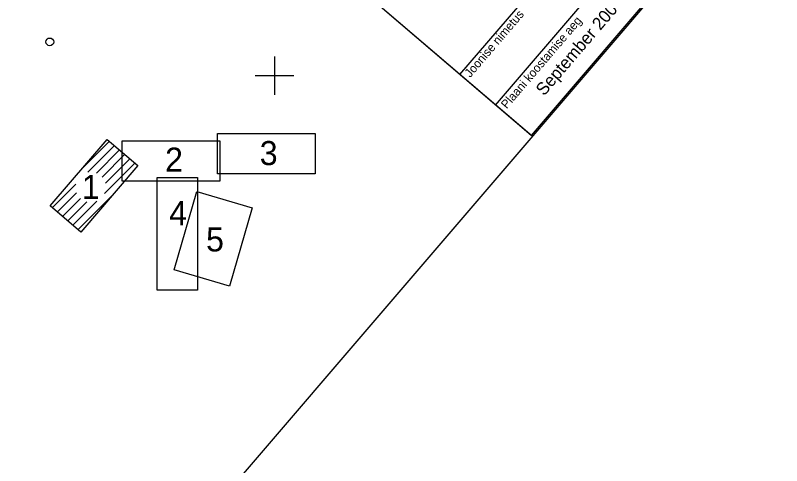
# Model space of a CAD drawing. Extents: x 640836 to 641902, y 6456216 to 6457208.
# Drawn here: x 641173 to 641252.8, y 6456559.4 to 6456606.3 of the extents above; entities that cross this region are included whole.
import ezdxf

# ---------------------------------------------------------------- set-up
doc = ezdxf.new("R2010")
doc.units = 0
for name, color, linetype in [('HALJASTUS', 7, 'Continuous'), ('VORK', 7, 'Continuous'), ('VORMISTUS', 7, 'Continuous')]:
    doc.layers.add(name, color=color, linetype=linetype)

msp = doc.modelspace()

# ---------------------------------------------------------------- linework, layer by layer
at = {"layer": 'HALJASTUS'}
msp.add_circle((641176.618, 6456603.513), 0.4, dxfattribs=at)
at = {"layer": 'VORK'}
for p, q in [((641200, 6456602), (641200, 6456598)), ((641198, 6456600), (641202, 6456600))]:
    msp.add_line(p, q, dxfattribs=at)
at = {"layer": 'VORMISTUS'}
for p, q in [((641219.29, 6456600.116), (641278.814, 6456669.607)), ((641223.004, 6456596.935), (641282.528, 6456666.426)), ((641180.156, 6456590.519), (641182.814, 6456593.178)), ((641180.567, 6456589.94), (641183.347, 6456592.721)), ((641181.468, 6456589.851), (641183.881, 6456592.264)), ((641182.05, 6456589.444), (641184.414, 6456591.807)), ((641182.323, 6456587.737), (641185.48, 6456590.894)), ((641182.402, 6456588.805), (641184.947, 6456591.351)), ((641176.888, 6456586.261), (641179.318, 6456588.692)), ((641177.421, 6456585.804), (641179.407, 6456587.791)), ((641179.554, 6456583.977), (641183.24, 6456587.664)), ((641177.954, 6456585.348), (641179.815, 6456587.208)), ((641178.487, 6456584.891), (641180.453, 6456586.856)), ((641179.02, 6456584.434), (641181.522, 6456586.935))]:
    msp.add_line(p, q, dxfattribs=at)
for points in [[(640982.484, 6456523.661), (641180, 6456754.249), (641286.326, 6456663.173), (641088.81, 6456432.586)], [(641207.898, 6456609.874), (641267.299, 6456679.221), (641286.093, 6456663.123), (641226.692, 6456593.775)], [(641194.056, 6456593.972), (641204.216, 6456593.972), (641204.216, 6456589.772), (641194.056, 6456589.772)], [(641176.669, 6456586.448), (641182.594, 6456593.366), (641185.784, 6456590.634), (641179.859, 6456583.716)], [(641184.137, 6456593.21), (641194.297, 6456593.21), (641194.297, 6456589.01), (641184.137, 6456589.01)], [(641187.791, 6456577.659), (641187.791, 6456589.407), (641191.991, 6456589.407), (641191.991, 6456577.659)], [(641189.54, 6456579.77), (641191.917, 6456587.928), (641197.677, 6456586.25), (641195.301, 6456578.092)]]:
    msp.add_lwpolyline(points, close=True, dxfattribs=at)
msp.add_lwpolyline([(641226.801, 6456593.682), (641207.898, 6456609.874), (641267.422, 6456679.365)], dxfattribs=at)

# ---------------------------------------------------------------- texts
for s, height, p in [('September 2008', 1.30002, (641228.054, 6456597.819)), ('Joonise nimetus', 0.9, (641220.362, 6456599.738)), ('Plaani koostamise aeg', 0.9, (641224.159, 6456596.485))]:
    msp.add_text(s, height=height, rotation=49.41753, dxfattribs=at).set_placement(p)
for s, p in [('3', (641198.461, 6456590.685)), ('2', (641188.614, 6456590.009)), ('1', (641179.946, 6456587.16)), ('4', (641189.03, 6456584.431)), ('5', (641192.876, 6456581.693))]:
    msp.add_text(s, height=2.5, dxfattribs=at).set_placement(p)

doc.saveas('drawing.dxf')
